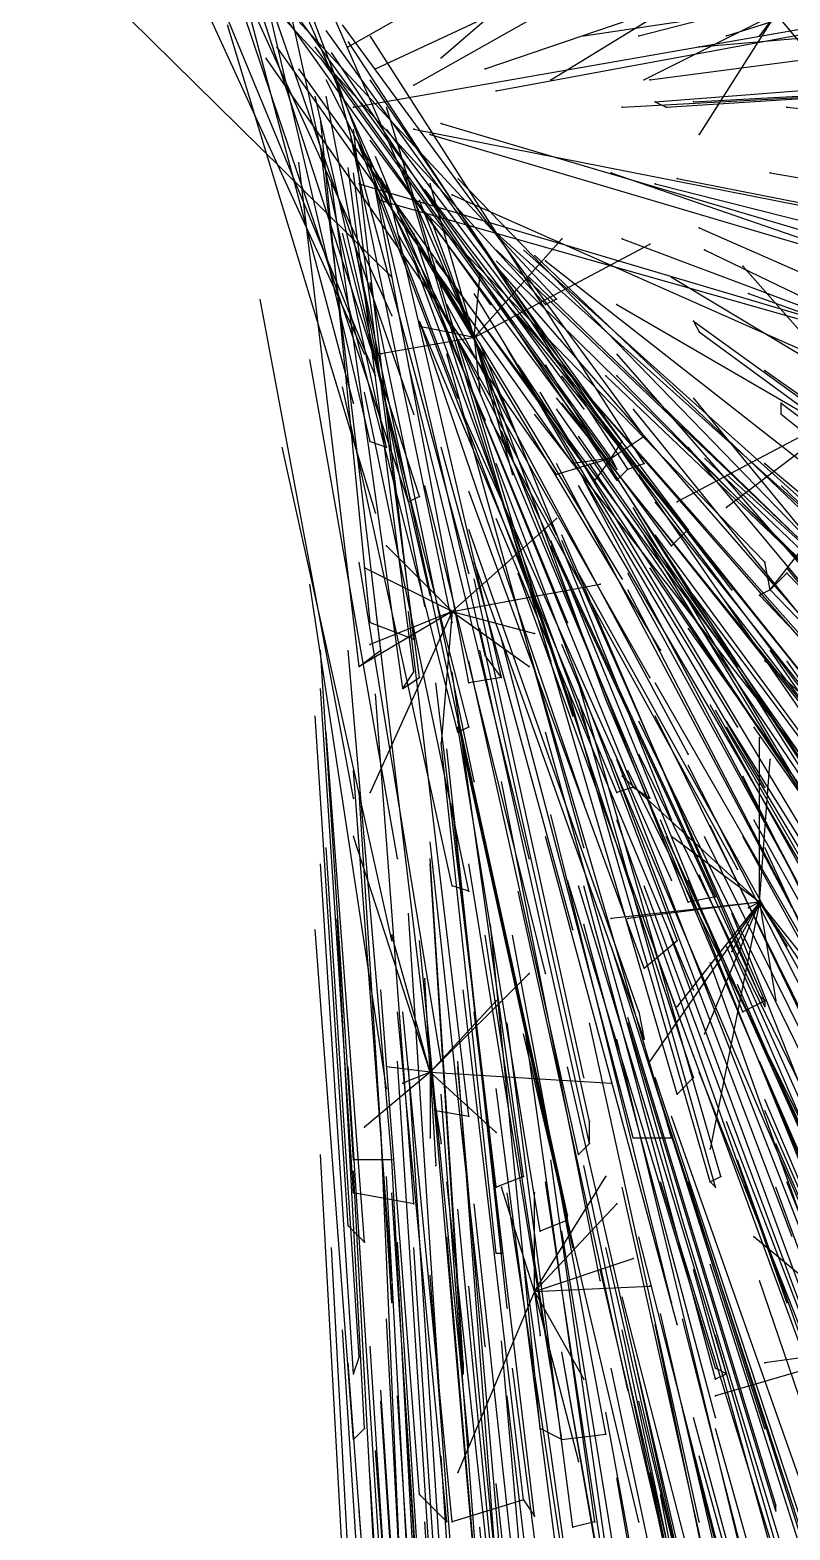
# Model space of a CAD drawing. Extents: x -0.06 to 1.18, y -0.6 to 0.6.
# Drawn here: x -0.06 to 0.0786, y -0.2585 to 0.0151 of the extents above; entities that cross this region are included whole.
import ezdxf

# ---------------------------------------------------------------- set-up
doc = ezdxf.new("R2010")
doc.units = 0
for name, color, linetype in [('Facilities', 3, 'CONTINUOUS'), ('Facilities_lines', 3, 'CONTINUOUS'), ('Normals', 1, 'CONTINUOUS'), ('Source_points', 5, 'CONTINUOUS')]:
    doc.layers.add(name, color=color, linetype=linetype)

msp = doc.modelspace()

# ---------------------------------------------------------------- linework, layer by layer
at = {"layer": 'Facilities', "color": 3}
for p in [(0.041, 0.014, -0.109), (0.051, 0.014, -0.131), (0.067, 0.014, -0.172), (-0.002, 0.012, -0.03), (0.062, 0.012, -0.158), (0.015, 0.01, -0.046), (0.003, 0.008, -0.022), (0.023, 0.008, -0.061), (0.035, 0.006, -0.088), (0.053, 0.006, -0.133), (0.01, 0.005, -0.029), (0.025, 0.004, -0.064), (-0.001, 0.001, -0.002), (0.048, 0.001, -0.121), (0.054, 0.002, -0.134), (0.061, 0.002, -0.152), (0.078, 0.001, -0.194), (0.015, -0.002, -0.038), (0.01, -0.003, -0.025), (0.013, -0.004, -0.035), (0, -0.013, -0.033), (0.046, -0.011, -0.118), (0.054, -0.013, -0.14), (0.058, -0.012, -0.149), (0.075, -0.011, -0.191), (0.004, -0.016, -0.041), (0.017, -0.015, -0.056), (0.062, -0.021, -0.163), (0.048, -0.023, -0.132), (0.034, -0.027, -0.108), (0.063, -0.025, -0.17), (0.006, -0.03, -0.077), (0.057, -0.03, -0.161), (0.024, -0.035, -0.105), (0.036, -0.034, -0.123), (0.047, -0.035, -0.148), (0.071, -0.033, -0.194), (0.006, -0.037, -0.094), (0.061, -0.038, -0.181), (0.021, -0.041, -1.25), (0.001, -0.044, -0.11), (0.003, -0.048, -0.119), (0.045, -0.048, -0.164), (0.047, -0.048, -0.168), (0.074, -0.047, -0.22), (-0.001, -0.053, -0.132), (0.018, -0.052, -0.139), (0.041, -0.054, -0.169), (0.01, -0.055, -0.141), (0.023, -0.056, -0.152), (0.028, -0.057, -0.159), (0.077, -0.055, -0.235), (0.002, -0.06, -0.151), (0.046, -0.063, -0.195), (0.049, -0.065, -0.204), (0.074, -0.064, -0.244), (0.011, -0.07, -0.176), (0.003, -0.073, -0.183), (0.055, -0.072, -0.226), (0.06, -0.076, -0.242), (0.036, -0.077, -0.212), (0.02, -0.084, -0.215), (0.048, -0.085, -0.244), (0.068, -0.087, -0.277), (0.075, -0.087, -0.287), (0.012, -0.09, -0.226), (0.013, -0.088, -0.221), (0.032, -0.088, -0.234), (0.002, -0.093, -0.233), (0.017, -0.091, -1.25), (0.017, -0.093, -0.237), (0.033, -0.092, -0.244), (0.038, -0.093, -0.253), (0.055, -0.098, -0.28), (0, -0.101, -0.252), (0.035, -0.1, -0.264), (0.069, -0.101, -0.306), (0.026, -0.103, -0.266), (0.053, -0.103, -0.289), (0.008, -0.105, -0.262), (0.045, -0.107, -0.291), (0.039, -0.11, -0.292), (0.069, -0.112, -0.33), (0.018, -0.113, -0.285), (0.042, -0.114, -0.303), (0.019, -0.115, -0.292), (0.06, -0.117, -0.328), (0.021, -0.122, -0.31), (0.05, -0.123, -0.332), (0.074, -0.123, -0.358), (-0.001, -0.125, -0.313), (0.041, -0.126, -0.331), (0.057, -0.129, -0.352), (0.041, -0.134, -0.349), (0.007, -0.136, -0.34), (0.031, -0.136, -0.348), (0.069, -0.138, -0.385), (0.02, -0.142, -0.358), (0.057, -0.14, -0.378), (0.065, -0.143, -0.392), (0.073, -0.144, -1.25), (0.039, -0.149, -0.386), (0.006, -0.151, -0.379), (0.034, -0.157, -0.401), (0.052, -0.156, -0.411), (0.061, -0.16, -0.427), (0.051, -0.164, -0.43), (0.074, -0.162, -0.446), (0.061, -0.172, -0.455), (0.013, -0.175, -1.25), (0.015, -0.173, -0.435), (0.041, -0.176, -0.452), (0.061, -0.176, -0.466), (0.005, -0.178, -0.444), (0.014, -0.182, -0.457), (0.073, -0.182, -0.491), (0.042, -0.188, -0.481), (0.05, -0.187, -0.484), (0.006, -0.191, -0.479), (0.03, -0.194, -0.49), (0.064, -0.195, -0.512), (0.01, -0.199, -0.497), (0.038, -0.202, -0.513), (0.059, -0.202, -0.526), (0.001, -0.206, -0.515), (0.039, -0.207, -0.527), (0.025, -0.208, -0.523), (0.006, -0.213, -0.533), (0.044, -0.213, -0.544), (0.032, -0.215, -1.25), (0.027, -0.218, -0.55), (0.057, -0.217, -0.561), (0.078, -0.217, -0.576), (0.058, -0.221, -0.571), (0.023, -0.225, -0.565), (0.019, -0.228, -0.573), (0.035, -0.229, -0.579), (-0.001, -0.23, -0.575), (0.067, -0.23, -0.598), (0.049, -0.233, -0.596), (0.015, -0.238, -0.597), (0.065, -0.238, -0.618), (0.074, -0.24, -0.629), (-0.001, -0.242, -0.605), (0.02, -0.243, -0.61), (0.037, -0.242, -0.611), (0.011, -0.252, -0.63), (0.03, -0.253, -0.636), (0.043, -0.257, -0.652), (0.051, -0.257, -0.655), (0.062, -0.257, -0.661), (0.076, -0.255, -0.664)]:
    msp.add_point(p, dxfattribs=at)
at = {"layer": 'Facilities_lines', "color": 3}
for p, q in [((0.076, 0.018, -1.25), (0.052, 0.006, -1.25)), ((0.076, 0.018, -1.25), (0.062, -0.004, -1.25)), ((0.076, 0.018, -1.25), (0.073, 0.014, -1.25)), ((0.076, 0.018, -1.25), (0.086, 0.006, -1.25)), ((0.054, 0.002, -0.134), (0.056, 0.001, -0.139)), ((0.021, -0.041, -1.25), (0.004, -0.012, -1.25)), ((0.021, -0.041, -1.25), (0.013, -0.013, -1.25)), ((0.021, -0.041, -1.25), (0.011, -0.016, -1.25)), ((0.021, -0.041, -1.25), (0.037, -0.023, -1.25)), ((0.021, -0.041, -1.25), (0.053, -0.024, -1.25)), ((0.021, -0.041, -1.25), (0.022, -0.03, -1.25)), ((0.092, -0.053, -1.25), (0.07, -0.028, -1.25)), ((0.036, -0.034, -0.123), (0.034, -0.035, -0.122)), ((0.061, -0.038, -0.181), (0.062, -0.04, -0.185)), ((0.021, -0.041, -1.25), (0.004, -0.044, -1.25)), ((0.021, -0.041, -1.25), (0.011, -0.039, -1.25)), ((0.021, -0.041, -1.25), (0.028, -0.063, -1.25)), ((0.021, -0.041, -1.25), (0.028, -0.066, -1.25)), ((0.021, -0.041, -1.25), (0.022, -0.051, -1.25)), ((0.092, -0.053, -1.25), (0.058, -0.071, -1.25)), ((0.092, -0.053, -1.25), (0.067, -0.072, -1.25)), ((0.077, -0.055, -0.235), (0.077, -0.053, -0.235)), ((0.002, -0.06, -0.151), (0.005, -0.061, -0.152)), ((0.046, -0.063, -0.195), (0.052, -0.059, -0.195)), ((0.046, -0.063, -0.195), (0.048, -0.06, -0.192)), ((0.046, -0.063, -0.195), (0.036, -0.066, -0.188)), ((0.046, -0.063, -0.195), (0.039, -0.064, -0.188)), ((0.046, -0.063, -0.195), (0.043, -0.067, -0.199)), ((0.046, -0.063, -0.195), (0.047, -0.065, -0.199)), ((0.049, -0.065, -0.204), (0.047, -0.067, -0.205)), ((0.049, -0.065, -0.204), (0.052, -0.064, -0.207)), ((0.011, -0.07, -0.176), (0.009, -0.071, -0.179)), ((0.017, -0.091, -1.25), (0.036, -0.074, -1.25)), ((0.06, -0.076, -0.242), (0.057, -0.079, -0.244)), ((0.017, -0.091, -1.25), (0.005, -0.079, -1.25)), ((0.075, -0.087, -0.287), (0.082, -0.078, -0.283)), ((0.075, -0.087, -0.287), (0.074, -0.082, -0.278)), ((0.017, -0.091, -1.25), (0.001, -0.083, -1.25)), ((0.075, -0.087, -0.287), (0.078, -0.084, -0.286)), ((0.017, -0.091, -1.25), (0.044, -0.086, -1.25)), ((0.075, -0.087, -0.287), (0.073, -0.088, -0.287)), ((0.017, -0.091, -1.25), (0, -0.101, -1.25)), ((0.017, -0.091, -1.25), (0.002, -0.097, -1.25)), ((0.017, -0.091, -1.25), (0.002, -0.124, -1.25)), ((0.002, -0.093, -0.233), (0.01, -0.096, -0.24)), ((0.017, -0.091, -1.25), (0.015, -0.115, -1.25)), ((0.017, -0.091, -1.25), (0.031, -0.101, -1.25)), ((0.017, -0.091, -1.25), (0.032, -0.095, -1.25)), ((0, -0.101, -0.252), (0.004, -0.098, -0.245)), ((0.026, -0.103, -0.266), (0.023, -0.099, -0.255)), ((0.11, -0.133, -1.25), (0.074, -0.1, -1.25)), ((0.008, -0.105, -0.262), (0.01, -0.102, -0.255)), ((0.008, -0.105, -0.262), (0.011, -0.103, -0.259)), ((0.026, -0.103, -0.266), (0.02, -0.104, -0.265)), ((0.018, -0.113, -0.285), (0.02, -0.112, -0.284)), ((0.073, -0.144, -1.25), (0.073, -0.114, -1.25)), ((0.073, -0.144, -1.25), (0.075, -0.118, -1.25)), ((0.05, -0.123, -0.332), (0.047, -0.124, -0.332)), ((0.073, -0.144, -1.25), (0.048, -0.121, -1.25)), ((0.05, -0.123, -0.332), (0.053, -0.125, -0.339)), ((0.013, -0.175, -1.25), (-0.001, -0.132, -1.25)), ((0.073, -0.144, -1.25), (0.057, -0.132, -1.25)), ((0.02, -0.142, -0.358), (0.017, -0.141, -0.354)), ((0.073, -0.144, -1.25), (0.046, -0.147, -1.25)), ((0.073, -0.144, -1.25), (0.049, -0.147, -1.25)), ((0.073, -0.144, -1.25), (0.053, -0.173, -1.25)), ((0.073, -0.144, -1.25), (0.058, -0.163, -1.25)), ((0.065, -0.143, -0.392), (0.06, -0.144, -0.39)), ((0.073, -0.144, -1.25), (0.063, -0.168, -1.25)), ((0.073, -0.144, -1.25), (0.064, -0.189, -1.25)), ((0.073, -0.144, -1.25), (0.068, -0.153, -1.25)), ((0.073, -0.144, -1.25), (0.071, -0.145, -1.25)), ((0.073, -0.144, -1.25), (0.085, -0.159, -1.25)), ((0.073, -0.144, -1.25), (0.088, -0.166, -1.25)), ((0.073, -0.144, -1.25), (0.078, -0.152, -1.25)), ((0.073, -0.144, -1.25), (0.076, -0.162, -1.25)), ((0.013, -0.175, -1.25), (0.006, -0.15, -1.25)), ((0.052, -0.156, -0.411), (0.058, -0.151, -0.404)), ((0.013, -0.175, -1.25), (0.012, -0.158, -1.25)), ((0.013, -0.175, -1.25), (0.031, -0.157, -1.25)), ((0.074, -0.162, -0.446), (0.073, -0.161, -0.443)), ((0.013, -0.175, -1.25), (0.025, -0.162, -1.25)), ((0.051, -0.164, -0.43), (0.052, -0.169, -0.443)), ((0.074, -0.162, -0.446), (0.07, -0.164, -0.446)), ((0.074, -0.162, -0.446), (0.074, -0.163, -0.448)), ((0.013, -0.175, -1.25), (0.001, -0.185, -1.25)), ((0.013, -0.175, -1.25), (0.005, -0.174, -1.25)), ((0.013, -0.175, -1.25), (0.008, -0.177, -1.25)), ((0.013, -0.175, -1.25), (0.013, -0.175, -1.25)), ((0.013, -0.175, -1.25), (0.025, -0.186, -1.25)), ((0.013, -0.175, -1.25), (0.015, -0.188, -1.25)), ((0.013, -0.175, -1.25), (0.014, -0.192, -1.25)), ((0.013, -0.175, -1.25), (0.013, -0.187, -1.25)), ((0.013, -0.175, -1.25), (0.046, -0.177, -1.25)), ((0.061, -0.176, -0.466), (0.058, -0.179, -0.472)), ((0.014, -0.182, -0.457), (0.02, -0.183, -0.461)), ((0.042, -0.188, -0.481), (0.042, -0.184, -0.473)), ((0.042, -0.188, -0.481), (0.04, -0.19, -0.487)), ((0.05, -0.187, -0.484), (0.057, -0.187, -0.489)), ((0.006, -0.191, -0.479), (-0.001, -0.191, -0.478)), ((0.03, -0.194, -0.49), (0.025, -0.196, -0.494)), ((0.032, -0.215, -1.25), (0.045, -0.194, -1.25)), ((0.064, -0.195, -0.512), (0.066, -0.194, -0.511)), ((0.032, -0.215, -1.25), (0.026, -0.196, -1.25)), ((0.064, -0.195, -0.512), (0.065, -0.196, -0.518)), ((0.01, -0.199, -0.497), (-0.001, -0.197, -0.493)), ((0.032, -0.215, -1.25), (0.032, -0.197, -1.25)), ((0.032, -0.215, -1.25), (0.047, -0.199, -1.25)), ((0.038, -0.202, -0.513), (0.033, -0.204, -0.516)), ((0.038, -0.202, -0.513), (0.038, -0.201, -0.51)), ((0.001, -0.206, -0.515), (-0.002, -0.203, -0.507)), ((0.096, -0.225, -1.25), (0.072, -0.205, -1.25)), ((0.025, -0.208, -0.523), (0.026, -0.208, -0.525)), ((0.032, -0.215, -1.25), (0.05, -0.209, -1.25)), ((0.006, -0.213, -0.533), (0.006, -0.217, -0.542)), ((0.032, -0.215, -1.25), (0.018, -0.248, -1.25)), ((0.032, -0.215, -1.25), (0.053, -0.214, -1.25)), ((0.032, -0.215, -1.25), (0.033, -0.223, -1.25)), ((0.032, -0.215, -1.25), (0.041, -0.231, -1.25)), ((0.032, -0.215, -1.25), (0.04, -0.246, -1.25)), ((-0.001, -0.23, -0.575), (0, -0.227, -0.567)), ((0.096, -0.225, -1.25), (0.065, -0.234, -1.25)), ((0.096, -0.225, -1.25), (0.074, -0.228, -1.25)), ((0.019, -0.228, -0.573), (0.019, -0.23, -0.577)), ((0.067, -0.23, -0.598), (0.065, -0.229, -0.594)), ((0.067, -0.23, -0.598), (0.065, -0.231, -0.599)), ((-0.001, -0.242, -0.605), (0.001, -0.24, -0.6)), ((0.037, -0.242, -0.611), (0.033, -0.24, -0.607)), ((0.037, -0.242, -0.611), (0.045, -0.241, -0.613)), ((0.011, -0.252, -0.63), (0.016, -0.257, -0.643)), ((0.03, -0.253, -0.636), (0.017, -0.257, -0.644)), ((0.03, -0.253, -0.636), (0.032, -0.256, -0.645)), ((0.076, -0.255, -0.664), (0.076, -0.254, -0.663)), ((0.003, -0.292, -1.25), (0, -0.255, -1.25)), ((0.043, -0.257, -0.652), (0.039, -0.258, -0.652))]:
    msp.add_line(p, q, dxfattribs=at)
at = {"layer": 'Normals', "color": 1}
for p, q in [((0.015, 0.01, -0.046), (0.083, 0.069, -0.002)), ((0.035, 0.006, -0.088), (0.115, 0.055, -0.053)), ((-0.002, 0.012, -0.03), (0.072, 0.054, 0.023)), ((0.006, -0.037, -0.094), (-0.033, 0.049, -0.127)), ((0.003, 0.008, -0.022), (0.091, 0.049, 0.001)), ((0.01, 0.005, -0.029), (0.084, 0.047, 0.024)), ((0.024, -0.035, -0.105), (-0.031, 0.042, -0.139)), ((0.067, 0.014, -0.172), (0.159, 0.043, -0.144)), ((0.001, -0.044, -0.11), (-0.038, 0.041, -0.146)), ((0.003, -0.048, -0.119), (-0.033, 0.039, -0.155)), ((-0.001, -0.053, -0.132), (-0.025, 0.037, -0.17)), ((0.023, 0.008, -0.061), (0.108, 0.037, -0.018)), ((0.051, 0.014, -0.131), (0.14, 0.037, -0.093)), ((0.006, -0.03, -0.077), (-0.06, 0.035, -0.113)), ((0.034, -0.035, -0.122), (-0.029, 0.034, -0.157)), ((0.036, -0.034, -0.123), (-0.028, 0.035, -0.157)), ((0.01, -0.055, -0.141), (-0.02, 0.031, -0.181)), ((0.018, -0.052, -0.139), (-0.014, 0.032, -0.182)), ((0.002, -0.06, -0.151), (-0.019, 0.03, -0.188)), ((0.005, -0.061, -0.152), (-0.015, 0.03, -0.19)), ((0.023, -0.056, -0.152), (-0.015, 0.03, -0.185)), ((0.028, -0.057, -0.159), (-0.01, 0.03, -0.192)), ((0.041, 0.014, -0.109), (0.134, 0.028, -0.074)), ((0.041, -0.054, -0.169), (-0.013, 0.02, -0.209)), ((0.025, 0.004, -0.064), (0.117, 0.021, -0.029)), ((0.062, 0.012, -0.158), (0.155, 0.02, -0.122)), ((0.009, -0.071, -0.179), (-0.021, 0.018, -0.215)), ((0.011, -0.07, -0.176), (-0.018, 0.019, -0.212)), ((-0.001, 0.001, -0.002), (0.096, 0.018, 0.015)), ((0.053, 0.006, -0.133), (0.145, 0.018, -0.097)), ((0.003, -0.073, -0.183), (-0.024, 0.016, -0.22)), ((0.048, -0.06, -0.192), (-0.006, 0.015, -0.23)), ((0.052, -0.059, -0.195), (-0.003, 0.016, -0.233)), ((0.052, -0.064, -0.207), (0.002, 0.014, -0.244)), ((0.073, 0.014, -1.25), (0.073, 0.014, -1.15)), ((0.039, -0.064, -0.188), (-0.015, 0.012, -0.225)), ((0.046, -0.063, -0.195), (-0.008, 0.012, -0.233)), ((0.047, -0.067, -0.205), (-0.005, 0.011, -0.24)), ((0.049, -0.065, -0.204), (-0.002, 0.013, -0.24)), ((0.036, -0.066, -0.188), (-0.017, 0.01, -0.225)), ((0.047, -0.065, -0.199), (-0.007, 0.01, -0.237)), ((0.054, 0.002, -0.134), (0.146, 0.009, -0.098)), ((0.043, -0.067, -0.199), (-0.011, 0.008, -0.237)), ((0.036, -0.077, -0.212), (-0.006, 0.006, -0.249)), ((0.055, -0.072, -0.226), (0.002, 0.006, -0.261)), ((0.048, 0.001, -0.121), (0.14, 0.006, -0.081)), ((0.052, 0.006, -1.25), (0.052, 0.006, -1.15)), ((0.056, 0.001, -0.139), (0.15, 0.007, -0.106)), ((0.061, 0.002, -0.152), (0.154, 0.007, -0.116)), ((0.013, -0.088, -0.221), (-0.008, 0.003, -0.258)), ((0.012, -0.09, -0.226), (-0.006, 0.003, -0.26)), ((0.02, -0.084, -0.215), (-0.004, 0.005, -0.256)), ((0.032, -0.088, -0.234), (0.005, 0.001, -0.271)), ((0.078, 0.001, -0.194), (0.168, -0.008, -0.152)), ((0.002, -0.093, -0.233), (-0.007, -0.001, -0.27)), ((0.017, -0.093, -0.237), (-0.002, -0.002, -0.274)), ((0.015, -0.002, -0.038), (0.096, -0.026, 0.016)), ((0.01, -0.096, -0.24), (-0.001, -0.003, -0.277)), ((0.048, -0.085, -0.244), (-0.001, -0.004, -0.276)), ((0.057, -0.079, -0.244), (0.002, -0.005, -0.283)), ((0.06, -0.076, -0.242), (0.005, -0.003, -0.282)), ((0.01, -0.003, -0.025), (0.101, -0.021, 0.011)), ((0.013, -0.004, -0.035), (0.094, -0.028, 0.019)), ((0.062, -0.004, -1.25), (0.062, -0.004, -1.15)), ((0.004, -0.098, -0.245), (-0.007, -0.006, -0.282)), ((0.033, -0.092, -0.244), (0, -0.006, -0.285)), ((0.038, -0.093, -0.253), (0.003, -0.008, -0.29)), ((0, -0.101, -0.252), (-0.011, -0.009, -0.289)), ((0.01, -0.102, -0.255), (-0.002, -0.01, -0.292)), ((0.023, -0.099, -0.255), (0.002, -0.009, -0.292)), ((0.035, -0.1, -0.264), (0.008, -0.01, -0.299)), ((0.008, -0.105, -0.262), (-0.005, -0.013, -0.3)), ((0.011, -0.103, -0.259), (-0.001, -0.011, -0.296)), ((0, -0.013, -0.033), (0.081, -0.037, 0.021)), ((0.004, -0.012, -1.25), (0.004, -0.012, -1.15)), ((0.026, -0.103, -0.266), (0.005, -0.013, -0.304)), ((0.013, -0.013, -1.25), (0.013, -0.013, -1.15)), ((0.082, -0.078, -0.283), (0.018, -0.012, -0.321)), ((0.046, -0.011, -0.118), (0.133, -0.041, -0.079)), ((0.054, -0.013, -0.14), (0.145, -0.036, -0.105)), ((0.058, -0.012, -0.149), (0.149, -0.03, -0.111)), ((0.075, -0.011, -0.191), (0.164, -0.026, -0.147)), ((0.02, -0.104, -0.265), (0.003, -0.014, -0.304)), ((0.004, -0.016, -0.041), (0.085, -0.039, 0.013)), ((0.074, -0.082, -0.278), (0.01, -0.016, -0.316)), ((0.011, -0.016, -1.25), (0.011, -0.016, -1.15)), ((0.068, -0.087, -0.277), (0.012, -0.014, -0.315)), ((0.017, -0.015, -0.056), (0.105, -0.054, -0.03)), ((0.055, -0.098, -0.28), (0.007, -0.018, -0.318)), ((0.045, -0.107, -0.291), (0.013, -0.019, -0.326)), ((0.093, -0.083, -0.312), (0.024, -0.021, -0.349)), ((0.062, -0.021, -0.163), (0.146, -0.058, -0.123)), ((0.018, -0.113, -0.285), (-0.005, -0.023, -0.323)), ((0.02, -0.112, -0.284), (-0.003, -0.022, -0.321)), ((0.019, -0.115, -0.292), (-0.001, -0.023, -0.326)), ((0.053, -0.103, -0.289), (0.007, -0.022, -0.327)), ((0.039, -0.11, -0.292), (0.01, -0.022, -0.329)), ((0.037, -0.023, -1.25), (0.037, -0.023, -1.15)), ((0.048, -0.023, -0.132), (0.133, -0.055, -0.091)), ((0.053, -0.024, -1.25), (0.053, -0.024, -1.15)), ((0.042, -0.114, -0.303), (0.01, -0.027, -0.341)), ((0.069, -0.101, -0.306), (0.014, -0.027, -0.344)), ((0.082, -0.097, -0.317), (0.02, -0.027, -0.353)), ((0.092, -0.089, -0.32), (0.025, -0.025, -0.358)), ((0.091, -0.092, -0.324), (0.025, -0.027, -0.362)), ((0.099, -0.087, -0.329), (0.03, -0.025, -0.367)), ((0.1, -0.091, -0.338), (0.032, -0.026, -0.372)), ((0.034, -0.027, -0.108), (0.099, -0.078, -0.052)), ((0.063, -0.025, -0.17), (0.146, -0.065, -0.132)), ((0.022, -0.03, -1.25), (0.022, -0.03, -1.15)), ((0.086, -0.098, -0.327), (0.025, -0.028, -0.364)), ((0.098, -0.095, -0.342), (0.031, -0.03, -0.376)), ((0.057, -0.03, -0.161), (0.135, -0.077, -0.12)), ((0.07, -0.028, -1.25), (0.07, -0.028, -1.15)), ((0.021, -0.122, -0.31), (0.002, -0.031, -0.346)), ((-0.001, -0.125, -0.313), (-0.018, -0.034, -0.349)), ((0.06, -0.117, -0.328), (0.016, -0.035, -0.366)), ((0.069, -0.112, -0.33), (0.021, -0.033, -0.366)), ((0.047, -0.035, -0.148), (0.128, -0.082, -0.111)), ((0.071, -0.033, -0.194), (0.158, -0.064, -0.158)), ((0.047, -0.124, -0.332), (0.011, -0.038, -0.369)), ((0.041, -0.126, -0.331), (0.011, -0.038, -0.368)), ((0.05, -0.123, -0.332), (0.015, -0.037, -0.369)), ((0.086, -0.109, -0.346), (0.028, -0.036, -0.383)), ((0.091, -0.108, -0.352), (0.029, -0.037, -0.388)), ((0.061, -0.038, -0.181), (0.137, -0.093, -0.144)), ((0.011, -0.039, -1.25), (0.011, -0.039, -1.15)), ((0.053, -0.125, -0.339), (0.017, -0.039, -0.375)), ((0.021, -0.041, -1.25), (0.021, -0.041, -1.15)), ((0.062, -0.04, -0.185), (0.137, -0.095, -0.148)), ((0.057, -0.129, -0.352), (0.022, -0.042, -0.388)), ((0.074, -0.123, -0.358), (0.027, -0.043, -0.396)), ((0.007, -0.136, -0.34), (-0.009, -0.045, -0.378)), ((0.004, -0.044, -1.25), (0.004, -0.044, -1.15)), ((0.031, -0.136, -0.348), (0.009, -0.046, -0.386)), ((0.041, -0.134, -0.349), (0.016, -0.044, -0.385)), ((0.08, -0.123, -0.367), (0.029, -0.046, -0.405)), ((0.084, -0.125, -0.377), (0.034, -0.046, -0.413)), ((0.108, -0.114, -0.392), (0.047, -0.044, -0.429)), ((0.095, -0.12, -0.383), (0.037, -0.048, -0.421)), ((0.045, -0.048, -0.164), (0.111, -0.111, -0.123)), ((0.047, -0.048, -0.168), (0.112, -0.114, -0.13)), ((0.074, -0.047, -0.22), (0.149, -0.1, -0.18)), ((0.017, -0.141, -0.354), (-0.003, -0.05, -0.391)), ((0.02, -0.142, -0.358), (0.001, -0.051, -0.395)), ((0.022, -0.051, -1.25), (0.022, -0.051, -1.15)), ((0.081, -0.131, -0.385), (0.033, -0.051, -0.421)), ((0.094, -0.124, -0.39), (0.036, -0.052, -0.428)), ((0.089, -0.13, -0.394), (0.036, -0.054, -0.431)), ((0.095, -0.126, -0.393), (0.037, -0.053, -0.431)), ((0.109, -0.127, -0.417), (0.05, -0.054, -0.454)), ((0.12, -0.124, -0.431), (0.061, -0.052, -0.468)), ((0.077, -0.053, -0.235), (0.151, -0.109, -0.196)), ((0.057, -0.14, -0.378), (0.019, -0.055, -0.415)), ((0.069, -0.138, -0.385), (0.024, -0.056, -0.421)), ((0.089, -0.128, -0.391), (0.032, -0.055, -0.429)), ((0.102, -0.129, -0.411), (0.044, -0.056, -0.448)), ((0.097, -0.133, -0.412), (0.044, -0.056, -0.449)), ((0.077, -0.055, -0.235), (0.149, -0.113, -0.198)), ((0.06, -0.144, -0.39), (0.026, -0.058, -0.427)), ((0.065, -0.143, -0.392), (0.026, -0.059, -0.429)), ((0.093, -0.135, -0.41), (0.04, -0.059, -0.447)), ((0.006, -0.151, -0.379), (-0.014, -0.061, -0.416)), ((0.039, -0.149, -0.386), (0.015, -0.061, -0.426)), ((0.12, -0.133, -0.448), (0.06, -0.061, -0.484)), ((0.058, -0.151, -0.404), (0.025, -0.064, -0.441)), ((0.028, -0.063, -1.25), (0.028, -0.063, -1.15)), ((0.079, -0.145, -0.414), (0.036, -0.064, -0.452)), ((0.094, -0.141, -0.424), (0.042, -0.064, -0.461)), ((0.096, -0.142, -0.429), (0.046, -0.065, -0.467)), ((0.13, -0.127, -0.454), (0.063, -0.063, -0.492)), ((0.074, -0.064, -0.244), (0.144, -0.123, -0.205)), ((0.034, -0.157, -0.401), (0.012, -0.068, -0.44)), ((0.028, -0.066, -1.25), (0.028, -0.066, -1.15)), ((0.087, -0.148, -0.43), (0.04, -0.068, -0.466)), ((0.084, -0.148, -0.426), (0.041, -0.067, -0.465)), ((0.107, -0.14, -0.44), (0.051, -0.066, -0.477)), ((0.136, -0.129, -0.469), (0.067, -0.066, -0.505)), ((0.144, -0.133, -0.491), (0.077, -0.068, -0.527)), ((0.052, -0.156, -0.411), (0.02, -0.069, -0.448)), ((0.112, -0.144, -0.456), (0.054, -0.071, -0.492)), ((0.058, -0.071, -1.25), (0.058, -0.071, -1.15)), ((0.097, -0.151, -0.45), (0.05, -0.072, -0.487)), ((0.067, -0.072, -1.25), (0.067, -0.072, -1.15)), ((0.051, -0.164, -0.43), (0.02, -0.076, -0.466)), ((0.061, -0.16, -0.427), (0.025, -0.074, -0.465)), ((0.036, -0.074, -1.25), (0.036, -0.074, -1.15)), ((0.005, -0.079, -1.25), (0.005, -0.079, -1.15)), ((0.07, -0.164, -0.446), (0.035, -0.078, -0.483)), ((0.074, -0.163, -0.448), (0.035, -0.079, -0.485)), ((0.073, -0.161, -0.443), (0.037, -0.077, -0.482)), ((0.074, -0.162, -0.446), (0.037, -0.078, -0.484)), ((0.1, -0.156, -0.464), (0.052, -0.077, -0.503)), ((0.109, -0.152, -0.469), (0.054, -0.077, -0.505)), ((0.015, -0.173, -0.435), (0, -0.082, -0.472)), ((0.052, -0.169, -0.443), (0.021, -0.082, -0.48)), ((0.001, -0.083, -1.25), (0.001, -0.083, -1.15)), ((0.061, -0.172, -0.455), (0.029, -0.084, -0.492)), ((0.085, -0.165, -0.465), (0.04, -0.084, -0.503)), ((0.094, -0.166, -0.477), (0.049, -0.084, -0.513)), ((0.105, -0.16, -0.479), (0.053, -0.083, -0.516)), ((0.137, -0.156, -0.518), (0.078, -0.083, -0.555)), ((0.078, -0.084, -0.286), (0.142, -0.15, -0.248)), ((0.005, -0.178, -0.444), (-0.009, -0.086, -0.481)), ((0.041, -0.176, -0.452), (0.021, -0.085, -0.489)), ((0.044, -0.086, -1.25), (0.044, -0.086, -1.15)), ((0.092, -0.17, -0.483), (0.049, -0.087, -0.52)), ((0.075, -0.087, -0.287), (0.139, -0.154, -0.249)), ((0.014, -0.182, -0.457), (0.003, -0.09, -0.493)), ((0.061, -0.176, -0.466), (0.032, -0.088, -0.504)), ((0.058, -0.179, -0.472), (0.032, -0.09, -0.508)), ((0.116, -0.162, -0.498), (0.061, -0.088, -0.537)), ((0.123, -0.162, -0.508), (0.066, -0.088, -0.546)), ((0.073, -0.088, -0.287), (0.137, -0.155, -0.249)), ((0.02, -0.183, -0.461), (0.009, -0.091, -0.497)), ((0.017, -0.091, -1.25), (0.017, -0.091, -1.15)), ((0.042, -0.184, -0.473), (0.022, -0.094, -0.511)), ((0.032, -0.095, -1.25), (0.032, -0.095, -1.15)), ((0.114, -0.17, -0.512), (0.06, -0.094, -0.549)), ((-0.001, -0.191, -0.478), (-0.007, -0.098, -0.514)), ((0.006, -0.191, -0.479), (-0.002, -0.098, -0.515)), ((0.002, -0.097, -1.25), (0.002, -0.097, -1.15)), ((0.042, -0.188, -0.481), (0.022, -0.098, -0.519)), ((0.05, -0.187, -0.484), (0.026, -0.096, -0.518)), ((0.057, -0.187, -0.489), (0.031, -0.098, -0.526)), ((0.073, -0.182, -0.491), (0.037, -0.097, -0.529)), ((0.127, -0.174, -0.538), (0.075, -0.098, -0.578)), ((0, -0.101, -1.25), (0, -0.101, -1.15)), ((0.04, -0.19, -0.487), (0.02, -0.1, -0.524)), ((0.031, -0.101, -1.25), (0.031, -0.101, -1.15)), ((0.074, -0.1, -1.25), (0.074, -0.1, -1.15)), ((0.131, -0.175, -0.548), (0.078, -0.1, -0.586)), ((0.03, -0.194, -0.49), (0.017, -0.102, -0.528)), ((-0.001, -0.197, -0.493), (-0.007, -0.105, -0.53)), ((0.01, -0.199, -0.497), (0.003, -0.106, -0.534)), ((0.025, -0.196, -0.494), (0.014, -0.104, -0.532)), ((0.064, -0.195, -0.512), (0.038, -0.105, -0.549)), ((0.066, -0.194, -0.511), (0.04, -0.104, -0.548)), ((0.1, -0.184, -0.523), (0.054, -0.104, -0.562)), ((0.065, -0.196, -0.518), (0.04, -0.107, -0.554)), ((0.081, -0.192, -0.522), (0.045, -0.107, -0.56)), ((0.109, -0.189, -0.546), (0.064, -0.108, -0.583)), ((0.111, -0.189, -0.547), (0.065, -0.109, -0.586)), ((0.124, -0.184, -0.555), (0.073, -0.107, -0.593)), ((-0.002, -0.203, -0.507), (-0.008, -0.11, -0.544)), ((0.038, -0.201, -0.51), (0.018, -0.11, -0.547)), ((0.038, -0.202, -0.513), (0.018, -0.111, -0.55)), ((0.033, -0.204, -0.516), (0.018, -0.112, -0.553)), ((0.092, -0.195, -0.539), (0.051, -0.111, -0.576)), ((0.095, -0.193, -0.538), (0.054, -0.11, -0.575)), ((0.117, -0.191, -0.559), (0.067, -0.111, -0.595)), ((0.115, -0.192, -0.558), (0.067, -0.112, -0.595)), ((0.125, -0.188, -0.563), (0.072, -0.112, -0.602)), ((0.001, -0.206, -0.515), (-0.006, -0.113, -0.552)), ((0.059, -0.202, -0.526), (0.034, -0.113, -0.564)), ((0.073, -0.114, -1.25), (0.073, -0.114, -1.15)), ((0.025, -0.208, -0.523), (0.015, -0.115, -0.559)), ((0.015, -0.115, -1.25), (0.015, -0.115, -1.15)), ((0.026, -0.208, -0.525), (0.016, -0.116, -0.562)), ((0.039, -0.207, -0.527), (0.019, -0.116, -0.564)), ((0.092, -0.201, -0.552), (0.051, -0.117, -0.589)), ((0.006, -0.213, -0.533), (-0.001, -0.12, -0.57)), ((0.079, -0.205, -0.55), (0.046, -0.118, -0.587)), ((0.081, -0.205, -0.55), (0.047, -0.118, -0.586)), ((0.09, -0.203, -0.555), (0.049, -0.12, -0.592)), ((0.102, -0.202, -0.565), (0.06, -0.119, -0.603)), ((0.075, -0.118, -1.25), (0.075, -0.118, -1.15)), ((0.044, -0.213, -0.544), (0.026, -0.122, -0.581)), ((0.048, -0.121, -1.25), (0.048, -0.121, -1.15)), ((0.112, -0.204, -0.582), (0.07, -0.121, -0.62)), ((0.006, -0.217, -0.542), (0, -0.124, -0.579)), ((0.002, -0.124, -1.25), (0.002, -0.124, -1.15)), ((0.027, -0.218, -0.55), (0.017, -0.126, -0.588)), ((0.057, -0.217, -0.561), (0.035, -0.128, -0.599)), ((0.078, -0.217, -0.576), (0.047, -0.129, -0.613)), ((0.09, -0.215, -0.583), (0.055, -0.129, -0.62)), ((0.104, -0.213, -0.593), (0.064, -0.13, -0.63)), ((0.117, -0.21, -0.601), (0.072, -0.129, -0.638)), ((0, -0.227, -0.567), (-0.006, -0.134, -0.604)), ((-0.001, -0.132, -1.25), (-0.001, -0.132, -1.15)), ((0.023, -0.225, -0.565), (0.013, -0.133, -0.602)), ((0.058, -0.221, -0.571), (0.034, -0.132, -0.609)), ((0.095, -0.216, -0.59), (0.056, -0.132, -0.628)), ((0.057, -0.132, -1.25), (0.057, -0.132, -1.15)), ((0.104, -0.215, -0.597), (0.063, -0.132, -0.634)), ((0.115, -0.214, -0.607), (0.07, -0.132, -0.644)), ((0.113, -0.219, -0.615), (0.074, -0.134, -0.652)), ((0.019, -0.228, -0.573), (0.013, -0.136, -0.61)), ((-0.001, -0.23, -0.575), (-0.007, -0.137, -0.612)), ((0.019, -0.23, -0.577), (0.013, -0.137, -0.614)), ((0.035, -0.229, -0.579), (0.02, -0.137, -0.616)), ((0.1, -0.224, -0.613), (0.062, -0.139, -0.65)), ((0.049, -0.233, -0.596), (0.029, -0.142, -0.633)), ((0.065, -0.229, -0.594), (0.038, -0.14, -0.631)), ((0.067, -0.23, -0.598), (0.04, -0.141, -0.635)), ((0.065, -0.231, -0.599), (0.041, -0.141, -0.636)), ((0.084, -0.227, -0.606), (0.052, -0.141, -0.644)), ((0.098, -0.225, -0.614), (0.06, -0.14, -0.651)), ((0.073, -0.144, -1.25), (0.073, -0.144, -1.15)), ((0.001, -0.24, -0.6), (-0.004, -0.147, -0.637)), ((0.015, -0.238, -0.597), (0.009, -0.146, -0.634)), ((0.046, -0.147, -1.25), (0.046, -0.147, -1.15)), ((0.049, -0.147, -1.25), (0.049, -0.147, -1.15)), ((0.102, -0.232, -0.634), (0.068, -0.146, -0.672)), ((0.071, -0.145, -1.25), (0.071, -0.145, -1.15)), ((-0.001, -0.242, -0.605), (-0.008, -0.149, -0.642)), ((0.006, -0.15, -1.25), (0.006, -0.15, -1.15)), ((0.037, -0.242, -0.611), (0.023, -0.15, -0.648)), ((0.033, -0.24, -0.607), (0.024, -0.148, -0.644)), ((0.045, -0.241, -0.613), (0.028, -0.15, -0.65)), ((0.065, -0.238, -0.618), (0.041, -0.148, -0.653)), ((0.088, -0.235, -0.628), (0.056, -0.148, -0.665)), ((0.02, -0.243, -0.61), (0.011, -0.151, -0.649)), ((0.074, -0.24, -0.629), (0.046, -0.152, -0.666)), ((0.086, -0.24, -0.638), (0.054, -0.153, -0.676)), ((0.104, -0.238, -0.65), (0.067, -0.152, -0.685)), ((0.068, -0.153, -1.25), (0.068, -0.153, -1.15)), ((0.078, -0.152, -1.25), (0.078, -0.152, -1.15)), ((0.095, -0.242, -0.651), (0.064, -0.155, -0.687)), ((0.012, -0.158, -1.25), (0.012, -0.158, -1.15)), ((0.031, -0.157, -1.25), (0.031, -0.157, -1.15)), ((0.011, -0.252, -0.63), (0.004, -0.16, -0.668)), ((0.03, -0.253, -0.636), (0.019, -0.16, -0.673)), ((0.106, -0.244, -0.666), (0.069, -0.159, -0.702)), ((0.016, -0.257, -0.643), (0.007, -0.164, -0.68)), ((0.017, -0.257, -0.644), (0.008, -0.164, -0.681)), ((0.032, -0.256, -0.645), (0.021, -0.164, -0.683)), ((0.025, -0.162, -1.25), (0.025, -0.162, -1.15)), ((0.058, -0.163, -1.25), (0.058, -0.163, -1.15)), ((0.076, -0.162, -1.25), (0.076, -0.162, -1.15)), ((0.039, -0.258, -0.652), (0.027, -0.166, -0.689)), ((0.043, -0.257, -0.652), (0.03, -0.165, -0.688)), ((0.062, -0.257, -0.661), (0.042, -0.166, -0.698)), ((0.076, -0.254, -0.663), (0.049, -0.165, -0.701)), ((0.076, -0.255, -0.664), (0.049, -0.166, -0.702)), ((0.051, -0.257, -0.655), (0.03, -0.168, -0.695)), ((0.069, -0.26, -0.673), (0.047, -0.169, -0.708)), ((0.063, -0.168, -1.25), (0.063, -0.168, -1.15)), ((0.021, -0.264, -0.662), (0.013, -0.172, -0.7)), ((0.004, -0.267, -0.668), (-0.002, -0.174, -0.705)), ((0.005, -0.174, -1.25), (0.005, -0.174, -1.15)), ((0.013, -0.266, -0.666), (0.007, -0.173, -0.702)), ((0.015, -0.267, -0.669), (0.009, -0.174, -0.706)), ((0.013, -0.175, -1.25), (0.013, -0.175, -1.15)), ((0.013, -0.175, -1.25), (0.013, -0.175, -1.15)), ((0.025, -0.265, -0.666), (0.018, -0.173, -0.704)), ((0.026, -0.266, -0.668), (0.018, -0.174, -0.707)), ((0.059, -0.265, -0.678), (0.038, -0.174, -0.715)), ((0.053, -0.173, -1.25), (0.053, -0.173, -1.15)), ((0.096, -0.261, -0.694), (0.062, -0.175, -0.732)), ((0.11, -0.258, -0.702), (0.073, -0.173, -0.739)), ((0.008, -0.177, -1.25), (0.008, -0.177, -1.15)), ((0.046, -0.177, -1.25), (0.046, -0.177, -1.15)), ((0.083, -0.264, -0.691), (0.054, -0.176, -0.729)), ((0.022, -0.272, -0.681), (0.015, -0.179, -0.718)), ((0.037, -0.27, -0.682), (0.025, -0.178, -0.718)), ((0.084, -0.269, -0.705), (0.055, -0.18, -0.74)), ((0.11, -0.265, -0.717), (0.074, -0.18, -0.755)), ((0.088, -0.271, -0.712), (0.057, -0.183, -0.749)), ((0.11, -0.267, -0.722), (0.073, -0.182, -0.759)), ((0.111, -0.267, -0.722), (0.074, -0.182, -0.76)), ((0.001, -0.185, -1.25), (0.001, -0.185, -1.15)), ((0.008, -0.278, -0.695), (0.004, -0.185, -0.732)), ((0.025, -0.186, -1.25), (0.025, -0.186, -1.15)), ((0.1, -0.27, -0.72), (0.067, -0.184, -0.758)), ((0.115, -0.27, -0.734), (0.078, -0.185, -0.771)), ((0.013, -0.187, -1.25), (0.013, -0.187, -1.15)), ((0.015, -0.188, -1.25), (0.015, -0.188, -1.15)), ((0.113, -0.273, -0.739), (0.076, -0.188, -0.776)), ((-0.002, -0.282, -0.706), (-0.007, -0.19, -0.743)), ((0.011, -0.284, -0.711), (0.006, -0.191, -0.748)), ((0.048, -0.283, -0.718), (0.035, -0.191, -0.755)), ((0.064, -0.189, -1.25), (0.064, -0.189, -1.15)), ((0.1, -0.278, -0.74), (0.069, -0.191, -0.777)), ((0.004, -0.286, -0.714), (-0.001, -0.193, -0.752)), ((0.01, -0.286, -0.716), (0.005, -0.194, -0.753)), ((0.014, -0.192, -1.25), (0.014, -0.192, -1.15)), ((0.06, -0.282, -0.72), (0.041, -0.192, -0.759)), ((0.045, -0.194, -1.25), (0.045, -0.194, -1.15)), ((0.026, -0.286, -0.718), (0.016, -0.195, -0.757)), ((0.026, -0.196, -1.25), (0.026, -0.196, -1.15)), ((0.048, -0.287, -0.727), (0.034, -0.195, -0.764)), ((0.068, -0.286, -0.736), (0.048, -0.196, -0.774)), ((0.082, -0.283, -0.738), (0.055, -0.195, -0.775)), ((0.088, -0.283, -0.742), (0.06, -0.195, -0.779)), ((0.108, -0.283, -0.758), (0.076, -0.196, -0.795)), ((0.112, -0.281, -0.756), (0.078, -0.195, -0.793)), ((0.012, -0.289, -0.724), (0.006, -0.197, -0.761)), ((0.031, -0.291, -0.731), (0.021, -0.199, -0.768)), ((0.041, -0.289, -0.729), (0.027, -0.197, -0.766)), ((0.032, -0.197, -1.25), (0.032, -0.197, -1.15)), ((0.047, -0.199, -1.25), (0.047, -0.199, -1.15)), ((0.027, -0.292, -0.734), (0.018, -0.2, -0.771)), ((0.086, -0.291, -0.759), (0.059, -0.202, -0.796)), ((0.024, -0.298, -0.747), (0.016, -0.205, -0.784)), ((0.052, -0.296, -0.75), (0.037, -0.204, -0.787)), ((0.074, -0.295, -0.759), (0.051, -0.205, -0.797)), ((0.072, -0.205, -1.25), (0.072, -0.205, -1.15)), ((0, -0.3, -0.75), (-0.005, -0.207, -0.787)), ((0.013, -0.298, -0.746), (0.007, -0.206, -0.783)), ((0.016, -0.299, -0.749), (0.01, -0.207, -0.786)), ((0.066, -0.298, -0.763), (0.045, -0.207, -0.8)), ((0.043, -0.301, -0.759), (0.03, -0.209, -0.796)), ((0.05, -0.209, -1.25), (0.05, -0.209, -1.15)), ((0.092, -0.298, -0.78), (0.064, -0.21, -0.817)), ((0.02, -0.305, -0.763), (0.013, -0.212, -0.8)), ((0.065, -0.301, -0.771), (0.044, -0.211, -0.809)), ((0.086, -0.301, -0.782), (0.061, -0.211, -0.819)), ((0.103, -0.301, -0.796), (0.073, -0.213, -0.833)), ((0.029, -0.307, -0.77), (0.02, -0.214, -0.807)), ((0.032, -0.215, -1.25), (0.032, -0.215, -1.15)), ((0.071, -0.305, -0.784), (0.048, -0.216, -0.821)), ((0.053, -0.214, -1.25), (0.053, -0.214, -1.15)), ((0.01, -0.313, -0.783), (0.005, -0.22, -0.82)), ((0.073, -0.312, -0.8), (0.054, -0.221, -0.838)), ((0.076, -0.31, -0.797), (0.055, -0.219, -0.834)), ((0.082, -0.31, -0.802), (0.059, -0.22, -0.839)), ((0.003, -0.315, -0.786), (-0.003, -0.222, -0.823)), ((0.034, -0.317, -0.796), (0.026, -0.224, -0.833)), ((0.033, -0.223, -1.25), (0.033, -0.223, -1.15)), ((0.067, -0.312, -0.799), (0.048, -0.222, -0.836)), ((0.091, -0.313, -0.815), (0.065, -0.223, -0.851)), ((0.008, -0.317, -0.793), (0.002, -0.225, -0.831)), ((0.053, -0.318, -0.805), (0.037, -0.226, -0.842)), ((0.053, -0.317, -0.803), (0.037, -0.226, -0.841)), ((0.07, -0.317, -0.811), (0.05, -0.226, -0.848)), ((0.005, -0.32, -0.8), (-0.002, -0.228, -0.838)), ((0.04, -0.321, -0.81), (0.028, -0.229, -0.846)), ((0.065, -0.319, -0.815), (0.046, -0.229, -0.852)), ((0.074, -0.228, -1.25), (0.074, -0.228, -1.15)), ((0.041, -0.231, -1.25), (0.041, -0.231, -1.15)), ((0.07, -0.32, -0.82), (0.049, -0.23, -0.857)), ((0.01, -0.326, -0.814), (0.004, -0.233, -0.851)), ((0.01, -0.327, -0.818), (0.004, -0.235, -0.856)), ((0.013, -0.327, -0.818), (0.007, -0.234, -0.855)), ((0.038, -0.327, -0.823), (0.027, -0.234, -0.858)), ((0.073, -0.326, -0.834), (0.051, -0.235, -0.872)), ((0.065, -0.234, -1.25), (0.065, -0.234, -1.15)), ((0.062, -0.329, -0.836), (0.045, -0.237, -0.873)), ((0.085, -0.327, -0.845), (0.061, -0.238, -0.882)), ((0.09, -0.329, -0.854), (0.065, -0.24, -0.89)), ((0.01, -0.337, -0.842), (0.003, -0.244, -0.879)), ((0.015, -0.337, -0.843), (0.009, -0.244, -0.88)), ((0.021, -0.338, -0.846), (0.015, -0.245, -0.883)), ((0.04, -0.246, -1.25), (0.04, -0.246, -1.15)), ((0.084, -0.335, -0.864), (0.061, -0.245, -0.9)), ((0.087, -0.335, -0.865), (0.062, -0.245, -0.901)), ((0.018, -0.248, -1.25), (0.018, -0.248, -1.15)), ((0.073, -0.339, -0.866), (0.053, -0.248, -0.903)), ((0.008, -0.342, -0.854), (0.002, -0.249, -0.891)), ((0.011, -0.342, -0.855), (0.005, -0.249, -0.892)), ((0.035, -0.342, -0.86), (0.025, -0.25, -0.898)), ((0.063, -0.341, -0.866), (0.047, -0.249, -0.903)), ((0.072, -0.343, -0.875), (0.055, -0.252, -0.913)), ((0, -0.255, -1.25), (0, -0.255, -1.15)), ((0.018, -0.35, -0.876), (0.012, -0.257, -0.913)), ((0.031, -0.351, -0.88), (0.022, -0.258, -0.918))]:
    msp.add_line(p, q, dxfattribs=at)
at = {"layer": 'Source_points', "color": 5}
for p in [(0.073, 0.014, -1.25), (0.052, 0.006, -1.25), (0.056, 0.001, -0.139), (0.062, -0.004, -1.25), (0.004, -0.012, -1.25), (0.013, -0.013, -1.25), (0.011, -0.016, -1.25), (0.037, -0.023, -1.25), (0.053, -0.024, -1.25), (0.022, -0.03, -1.25), (0.07, -0.028, -1.25), (0.034, -0.035, -0.122), (0.011, -0.039, -1.25), (0.062, -0.04, -0.185), (0.004, -0.044, -1.25), (0.022, -0.051, -1.25), (0.077, -0.053, -0.235), (0.048, -0.06, -0.192), (0.052, -0.059, -0.195), (0.005, -0.061, -0.152), (0.028, -0.063, -1.25), (0.039, -0.064, -0.188), (0.047, -0.065, -0.199), (0.052, -0.064, -0.207), (0.028, -0.066, -1.25), (0.036, -0.066, -0.188), (0.043, -0.067, -0.199), (0.047, -0.067, -0.205), (0.009, -0.071, -0.179), (0.058, -0.071, -1.25), (0.067, -0.072, -1.25), (0.036, -0.074, -1.25), (0.005, -0.079, -1.25), (0.057, -0.079, -0.244), (0.074, -0.082, -0.278), (0.001, -0.083, -1.25), (0.078, -0.084, -0.286), (0.044, -0.086, -1.25), (0.073, -0.088, -0.287), (0.032, -0.095, -1.25), (0.002, -0.097, -1.25), (0.004, -0.098, -0.245), (0.01, -0.096, -0.24), (0, -0.101, -1.25), (0.023, -0.099, -0.255), (0.031, -0.101, -1.25), (0.074, -0.1, -1.25), (0.01, -0.102, -0.255), (0.011, -0.103, -0.259), (0.02, -0.104, -0.265), (0.02, -0.112, -0.284), (0.073, -0.114, -1.25), (0.015, -0.115, -1.25), (0.075, -0.118, -1.25), (0.048, -0.121, -1.25), (0.002, -0.124, -1.25), (0.047, -0.124, -0.332), (0.053, -0.125, -0.339), (-0.001, -0.132, -1.25), (0.057, -0.132, -1.25), (0.017, -0.141, -0.354), (0.06, -0.144, -0.39), (0.046, -0.147, -1.25), (0.049, -0.147, -1.25), (0.071, -0.145, -1.25), (0.006, -0.15, -1.25), (0.058, -0.151, -0.404), (0.068, -0.153, -1.25), (0.078, -0.152, -1.25), (0.012, -0.158, -1.25), (0.031, -0.157, -1.25), (0.073, -0.161, -0.443), (0.025, -0.162, -1.25), (0.058, -0.163, -1.25), (0.07, -0.164, -0.446), (0.074, -0.163, -0.448), (0.076, -0.162, -1.25), (0.052, -0.169, -0.443), (0.063, -0.168, -1.25), (0.005, -0.174, -1.25), (0.013, -0.175, -1.25), (0.053, -0.173, -1.25), (0.008, -0.177, -1.25), (0.046, -0.177, -1.25), (0.058, -0.179, -0.472), (0.02, -0.183, -0.461), (0.001, -0.185, -1.25), (0.025, -0.186, -1.25), (0.042, -0.184, -0.473), (0.013, -0.187, -1.25), (0.015, -0.188, -1.25), (0.057, -0.187, -0.489), (-0.001, -0.191, -0.478), (0.04, -0.19, -0.487), (0.064, -0.189, -1.25), (0.014, -0.192, -1.25), (0.045, -0.194, -1.25), (0.066, -0.194, -0.511), (0.025, -0.196, -0.494), (0.026, -0.196, -1.25), (0.065, -0.196, -0.518), (-0.001, -0.197, -0.493), (0.032, -0.197, -1.25), (0.047, -0.199, -1.25), (0.038, -0.201, -0.51), (-0.002, -0.203, -0.507), (0.033, -0.204, -0.516), (0.072, -0.205, -1.25), (0.026, -0.208, -0.525), (0.05, -0.209, -1.25), (0.053, -0.214, -1.25), (0.006, -0.217, -0.542), (0.033, -0.223, -1.25), (0, -0.227, -0.567), (0.065, -0.229, -0.594), (0.074, -0.228, -1.25), (0.019, -0.23, -0.577), (0.041, -0.231, -1.25), (0.065, -0.231, -0.599), (0.065, -0.234, -1.25), (0.001, -0.24, -0.6), (0.033, -0.24, -0.607), (0.045, -0.241, -0.613), (0.04, -0.246, -1.25), (0.018, -0.248, -1.25), (0.076, -0.254, -0.663), (0, -0.255, -1.25), (0.016, -0.257, -0.643), (0.017, -0.257, -0.644), (0.032, -0.256, -0.645), (0.039, -0.258, -0.652)]:
    msp.add_point(p, dxfattribs=at)

doc.saveas('drawing.dxf')
